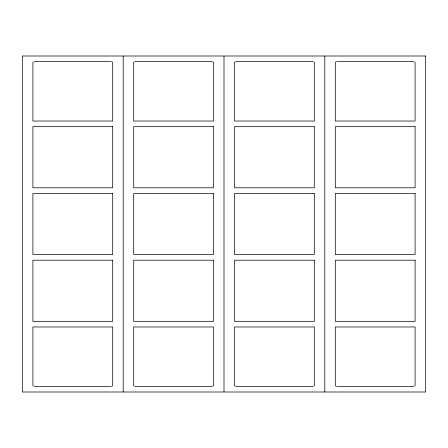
<?xml version="1.0" encoding="UTF-8"?>
<svg xmlns="http://www.w3.org/2000/svg" width="448" height="448" viewBox="0 0 448 448"><rect width="100%" height="100%" fill="white"/><g stroke="black" fill="none" stroke-linecap="round" stroke-linejoin="round"><path stroke-width="0.67" d="M32.95 62.636L33.6 61.785M133.75 62.636L134.4 61.785M234.55 62.636L235.2 61.785M112.65 385.364L112 386.215M335.35 62.636L336 61.785M213.45 385.364L212.8 386.215M314.25 385.364L313.6 386.215M415.05 385.364L414.4 386.215M34.3 61.6L111.3 61.6M135.1 61.6L212.1 61.6M235.9 61.6L312.9 61.6M336.7 61.6L413.7 61.6M34.3 386.4L111.3 386.4M135.1 386.4L212.1 386.4M235.9 386.4L312.9 386.4M336.7 386.4L413.7 386.4M414.4 61.785L415.05 62.636M313.6 61.785L314.25 62.636M212.8 61.785L213.45 62.636M112 61.785L112.65 62.636M336 386.215L335.35 385.364M235.2 386.215L234.55 385.364M134.4 386.215L133.75 385.364M33.6 386.215L32.95 385.364M415.1 63L415.1 121.027L335.3 121.027L335.3 63M415.1 385L415.1 326.973L335.3 326.973L335.3 385M324.8 56L324.8 392M314.3 63L314.3 121.027L234.5 121.027L234.5 63M314.3 385L314.3 326.973L234.5 326.973L234.5 385M224 56L224 392M213.5 63L213.5 121.027L133.7 121.027L133.7 63M213.5 385L213.5 326.973L133.7 326.973L133.7 385M123.2 56L123.2 392M112.7 63L112.7 121.027L32.9 121.027L32.9 63M112.7 385L112.7 326.973L32.9 326.973L32.9 385M425.6 56L22.4 56L22.4 392L425.6 392L425.6 56M112.7 126.633L32.9 126.633L32.9 187.807L112.7 187.807L112.7 126.633M213.5 126.633L133.7 126.633L133.7 187.807L213.5 187.807L213.5 126.633M314.3 126.633L234.5 126.633L234.5 187.807L314.3 187.807L314.3 126.633M415.1 126.633L335.3 126.633L335.3 187.807L415.1 187.807L415.1 126.633M112.7 193.413L32.9 193.413L32.9 254.587L112.7 254.587L112.7 193.413M213.5 193.413L133.7 193.413L133.7 254.587L213.5 254.587L213.5 193.413M314.3 193.413L234.5 193.413L234.5 254.587L314.3 254.587L314.3 193.413M415.1 193.413L335.3 193.413L335.3 254.587L415.1 254.587L415.1 193.413M112.7 260.193L32.9 260.193L32.9 321.367L112.7 321.367L112.7 260.193M213.5 260.193L133.7 260.193L133.7 321.367L213.5 321.367L213.5 260.193M314.3 260.193L234.5 260.193L234.5 321.367L314.3 321.367L314.3 260.193M415.1 260.193L335.3 260.193L335.3 321.367L415.1 321.367L415.1 260.193"/></g></svg>
